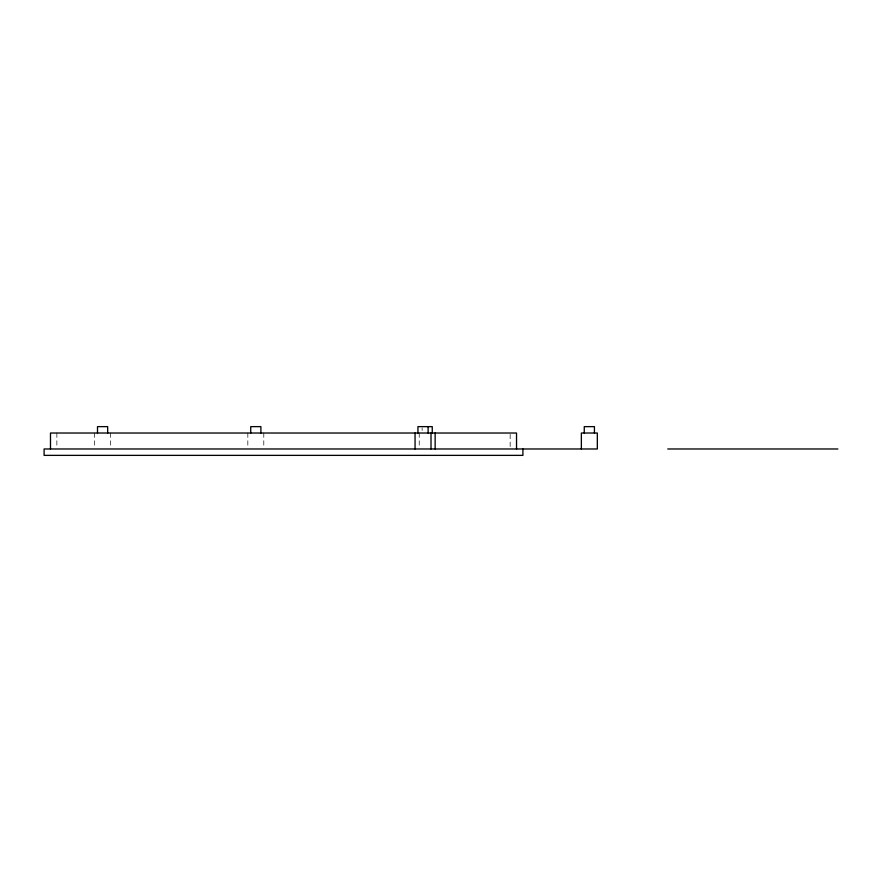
<?xml version="1.0" encoding="UTF-8"?>
<svg xmlns="http://www.w3.org/2000/svg" width="882" height="882" viewBox="0 0 882 882"><rect width="100%" height="100%" fill="white"/><g stroke="black" fill="none" stroke-linecap="round" stroke-linejoin="round"><path stroke-width="0.66" stroke-dasharray="4.41 3.31" d="M510.149 434.352L510.149 447.648M422.114 427.913L422.114 430.471M419.226 433.018L419.226 447.648M263.795 433.018L263.795 447.648M247.831 433.018L247.831 447.648M110.57 433.018L110.559 447.648M94.617 433.018L94.628 447.648M56.867 433.018L56.867 447.648"/><path stroke-width="1.32" d="M667.762 448.982L837.9 448.982M594.424 433.018L594.424 426.634L584.259 426.634L584.259 433.018M581.359 448.982L581.359 433.018L597.323 433.018L597.323 448.982L44.1 448.982L44.1 455.366L522.916 455.366L522.916 448.982M516.532 448.982L516.532 433.018L50.483 433.018L50.483 448.982M435.146 433.018L435.146 448.982M432.246 433.018L432.246 426.634L417.947 426.634L417.947 433.018M431.011 433.018L431.011 448.982M428.112 426.634L428.112 433.018M415.058 433.018L415.058 448.982M260.896 433.018L260.896 426.634L250.731 426.634L250.731 433.018M107.67 433.018L107.67 426.634L97.505 426.634L97.505 433.018"/></g></svg>
